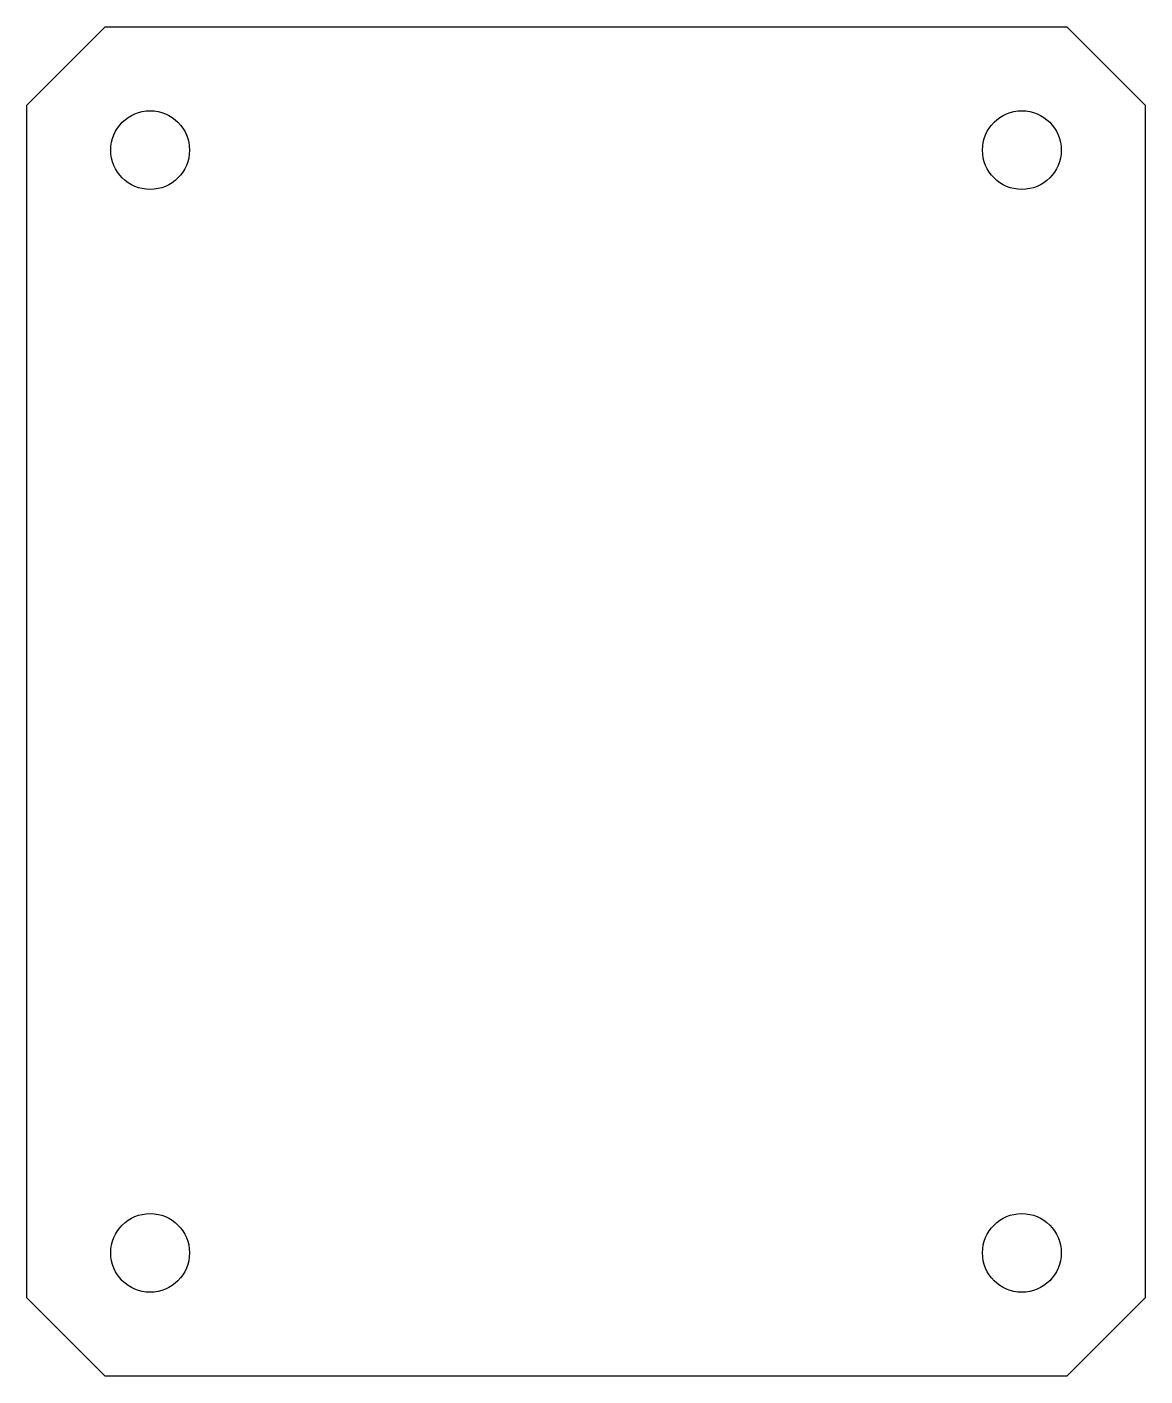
# Model space of a CAD drawing. Header units: millimetres. Extents: x -22.7 to 22.7, y -23.8 to 31.
import ezdxf

# ---------------------------------------------------------------- set-up
doc = ezdxf.new("R2010")
doc.units = ezdxf.units.MM

msp = doc.modelspace()

# ---------------------------------------------------------------- linework, layer by layer
at = {"color": 7, "linetype": 'Continuous', "lineweight": 25}
for p, q in [((-22.7, 27.828), (-19.528, 31)), ((-19.528, 31), (19.528, 31)), ((19.528, 31), (22.7, 27.828)), ((-22.7, -20.628), (-22.7, 27.828)), ((22.7, 27.828), (22.7, -20.628)), ((-19.528, -23.8), (-22.7, -20.628)), ((22.7, -20.628), (19.528, -23.8)), ((19.528, -23.8), (-19.528, -23.8))]:
    msp.add_line(p, q, dxfattribs=at)
for centre in [(-17.7, 26), (17.7, 26), (-17.7, -18.8), (17.7, -18.8)]:
    msp.add_circle(centre, 1.6, dxfattribs=at)

doc.saveas('drawing.dxf')
